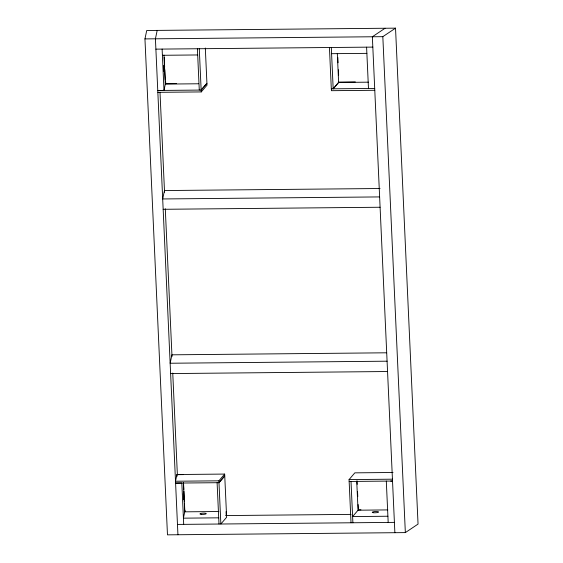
<?xml version="1.0" encoding="UTF-8"?>
<svg xmlns="http://www.w3.org/2000/svg" width="563" height="563" viewBox="0 0 563 563"><rect width="100%" height="100%" fill="white"/><g stroke="black" fill="none" stroke-linecap="round" stroke-linejoin="round"><path stroke-width="0.84" d="M144.951 38.91L146.725 30.493L395.529 28.15L418.049 524.09L405.346 532.605L167.471 534.85L144.951 38.91L382.826 36.672L395.529 28.15M157.19 30.395L155.416 38.812L177.936 534.751M205.319 48.017L206.924 83.317L201.153 90.066L157.767 90.467L163.995 90.418L165.768 82.001M176.923 474.525L175.515 481.231L218.887 480.823L224.665 474.074L176.923 474.525L177.007 476.382M185.009 510.585L183.418 518.164L218.711 517.826M337.307 53.471L338.623 82.451L333.197 88.813L374.705 88.426M351.016 522.781L349.067 479.599L354.824 472.85L393.023 472.484M329.439 47.51L331.311 88.834L333.183 88.82L338.947 82.071L355.33 81.916M183.7 524.357L181.821 483.033L175.593 483.089L218.965 482.688L224.75 475.932L226.629 517.263L220.858 524.012L218.979 482.681L224.75 475.932L224.665 474.074M201.223 91.924L207.008 85.175L206.924 83.317L201.139 90.059L201.223 91.924L157.851 92.325M385.064 28.249L372.354 36.771L394.874 532.704M217.1 482.702L218.993 524.026M218.965 482.688L218.887 480.823M349.159 481.456L392.531 481.048L390.68 481.062M155.888 49.143L372.826 47.102M162.397 55.287L197.69 54.956M331.586 53.689L366.879 53.358M338.623 82.451L368.399 82.17M374.789 90.284L331.41 90.692L331.325 88.834M380.06 188.514L164.466 190.547L162.693 198.957L379.631 196.916M163.157 209.295L380.095 207.247M386.647 352.797L171.926 354.824L170.153 363.241L387.091 361.193M170.617 373.572L387.555 371.524M177.366 474.672L183.594 474.616M349.067 479.599L392.446 479.183M360.96 509.796L358.371 509.818L352.607 516.567L387.9 516.236M387.823 509.916L358.047 510.198L356.731 481.217M225.693 515.567L351.023 514.385M177.472 524.42L394.41 522.373M176.613 83.598L165.402 83.704L165.325 81.952M198.598 83.774L165.325 84.084L164.009 55.104M218.894 511.514L184.748 511.83L183.432 482.85M199.274 90.08L197.409 48.756M351.009 481.435L352.888 522.767M382.826 36.672L405.346 532.605M366.597 47.158L368.476 88.49M386.302 481.105L388.181 522.429M337.835 57.482L338.074 62.753M338.391 69.777L338.63 75.048M357.055 480.837L357.216 484.349M357.533 491.379L357.772 496.643M358.131 504.547L358.335 508.938M331.304 47.489L333.183 88.82M226.052 511.683L226.227 515.56M199.274 48.735L201.153 90.066M164.206 57.363L164.649 67.018M164.769 69.657L165.248 80.192M183.517 482.47L183.834 489.493M183.911 491.253L184.39 501.795M184.474 503.547L184.833 511.45M162.116 49.087L163.995 90.418M160.005 92.423L164.544 192.264M165.29 208.746L172.004 356.548M172.75 373.051L177.373 474.785M163.903 66.237L164.192 71.761L163.988 65.449L163.903 66.237M183.327 493.983L183.615 499.508L183.411 493.195L183.327 493.983M373.36 512.71A3.167 0.619 -2.6 0 0 378.533 512.133A3.167 0.619 -2.6 0 0 374.388 511.612A3.167 0.619 -2.6 0 0 373.36 512.71M201.139 514.343A3.167 0.619 -2.6 0 0 206.248 513.737A3.167 0.619 -2.6 0 0 201.99 513.245A3.167 0.619 -2.6 0 0 201.139 514.343"/></g></svg>
